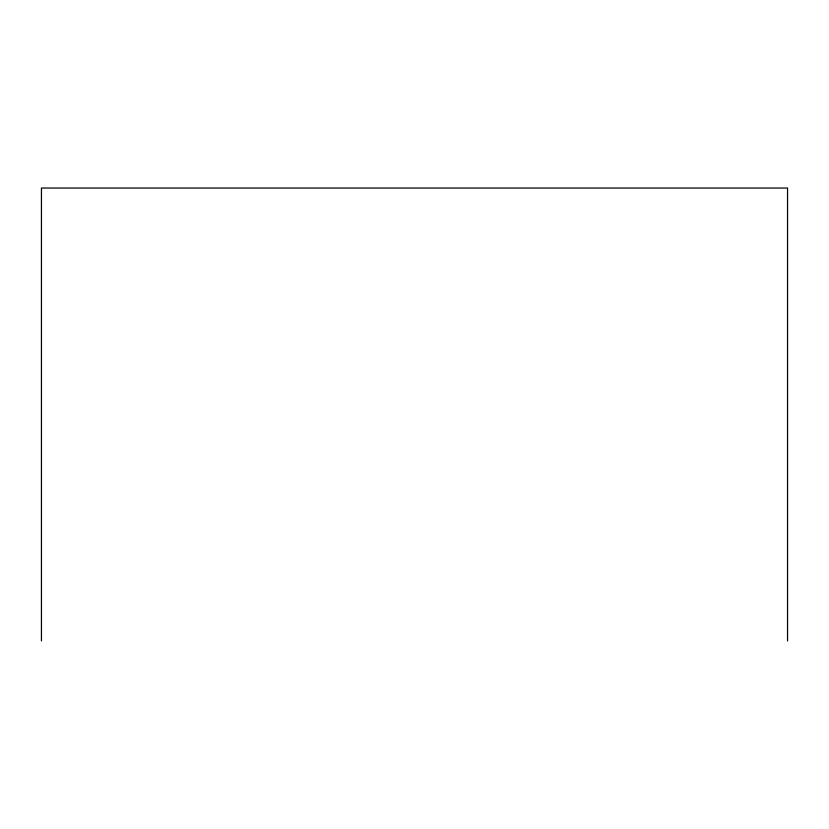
<?xml version="1.0" encoding="UTF-8"?>
<svg xmlns="http://www.w3.org/2000/svg" width="829" height="829" viewBox="0 0 829 829"><rect width="100%" height="100%" fill="white"/><g stroke="black" fill="none" stroke-linecap="round" stroke-linejoin="round"><path stroke-width="1.24" d="M787.55 640.962L787.55 188.038L41.45 188.038L41.45 640.962"/></g></svg>
